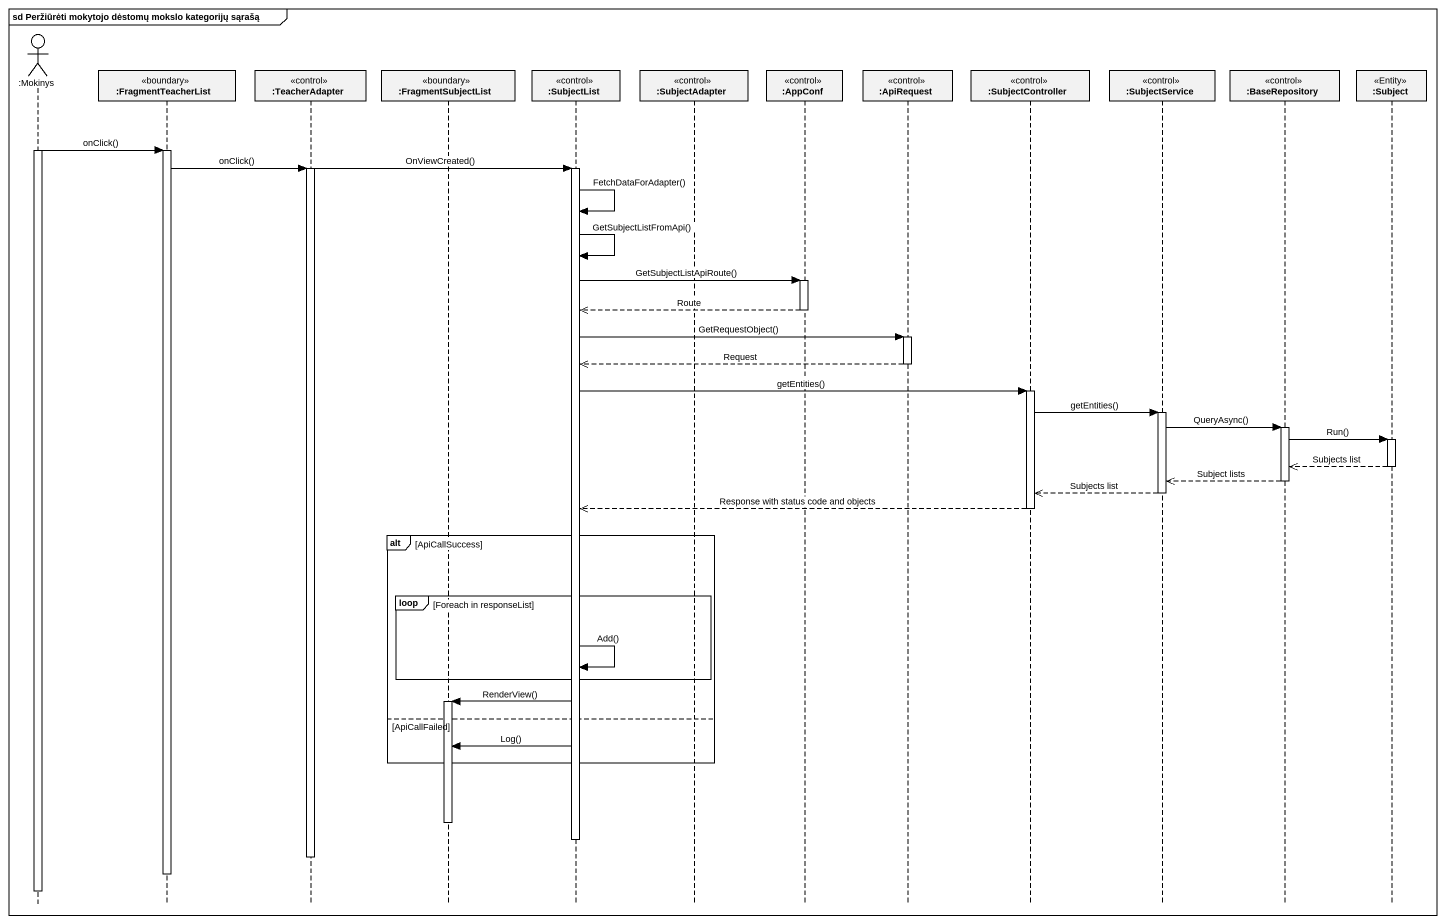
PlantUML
@startuml
mainframe sd Peržiūrėti mokytojo dėstomų mokslo kategorijų sąrašą
hide footbox
actor ":Mokinys" as Mokinys
participant ":FragmentTeacherList" as FragmentTeacherList <<boundary>>
participant ":TeacherAdapter" as TeacherAdapter <<control>>
participant ":FragmentSubjectList" as FragmentSubjectList <<boundary>>
participant ":SubjectList" as SubjectList <<control>>
participant ":SubjectAdapter" as SubjectAdapter <<control>>
participant ":AppConf" as AppConf <<control>>
participant ":ApiRequest" as ApiRequest <<control>>
participant ":SubjectController" as SubjectController <<control>>
participant ":SubjectService" as SubjectService <<control>>
participant ":BaseRepository" as BaseRepository <<control>>
participant ":Subject" as Subject <<Entity>>

activate Mokinys
Mokinys -> FragmentTeacherList : onClick()
activate FragmentTeacherList
TeacherAdapter -> SubjectList : OnViewCreated()
FragmentTeacherList -> TeacherAdapter : onClick()
activate TeacherAdapter
activate SubjectList
SubjectList -> SubjectList : FetchDataForAdapter()
SubjectList -> SubjectList : GetSubjectListFromApi()
SubjectList -> AppConf : GetSubjectListApiRoute()
activate AppConf
AppConf -->> SubjectList : Route
deactivate AppConf
SubjectList -> ApiRequest : GetRequestObject()
activate ApiRequest
ApiRequest -->> SubjectList : Request
deactivate ApiRequest
SubjectList -> SubjectController : getEntities()
activate SubjectController
SubjectController -> SubjectService : getEntities()
activate SubjectService
SubjectService -> BaseRepository : QueryAsync()
activate BaseRepository
BaseRepository -> Subject : Run()
activate Subject
Subject -->> BaseRepository : Subjects list
deactivate Subject
BaseRepository -->> SubjectService : Subject lists
deactivate BaseRepository
SubjectService -->> SubjectController : Subjects list
deactivate SubjectService
SubjectController -->> SubjectList : Response with status code and objects
deactivate SubjectController
alt ApiCallSuccess
  loop Foreach in responseList
    SubjectList -> SubjectList : Add()
  end
  SubjectList -> FragmentSubjectList : RenderView()
  activate FragmentSubjectList
else ApiCallFailed
  SubjectList -> FragmentSubjectList : Log()
end
deactivate FragmentSubjectList
deactivate SubjectList
deactivate TeacherAdapter
deactivate FragmentTeacherList
deactivate Mokinys
@enduml
